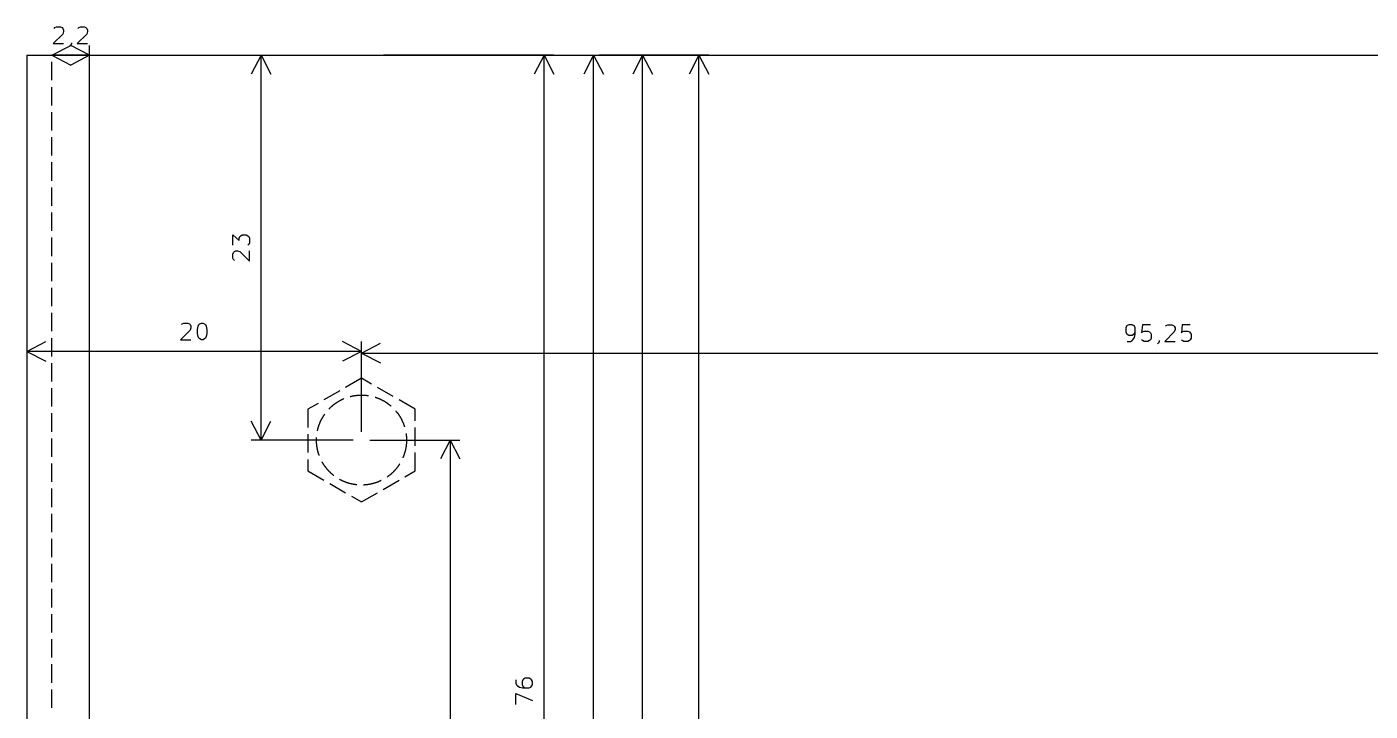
# Model space of a CAD drawing. Extents: x 24 to 504, y -400 to -22.
# Drawn here: x 134.5 to 214.8, y -194 to -153.1 of the extents above; entities that cross this region are included whole.
import ezdxf

# ---------------------------------------------------------------- set-up
doc = ezdxf.new("R2010")
doc.units = 0
doc.layers.add('BLACK', color=7, linetype='CONTINUOUS')

msp = doc.modelspace()

# ---------------------------------------------------------------- linework, layer by layer
at = {"layer": 'BLACK', "linetype": 'CONTINUOUS'}
for p, q in [((136.125, -153.200057), (136.172619, -153.152438)), ((136.172619, -153.152438), (136.267857, -153.104819)), ((136.267857, -153.104819), (136.505952, -153.104819)), ((136.505952, -153.104819), (136.60119, -153.152438)), ((136.60119, -153.152438), (136.648809, -153.200057)), ((136.648809, -153.200057), (136.696428, -153.295295)), ((136.696428, -153.295295), (136.696428, -153.390533)), ((137.553571, -153.200057), (137.60119, -153.152438)), ((137.60119, -153.152438), (137.696428, -153.104819)), ((137.696428, -153.104819), (137.934523, -153.104819)), ((137.934523, -153.104819), (138.029761, -153.152438)), ((138.029761, -153.152438), (138.07738, -153.200057)), ((138.07738, -153.200057), (138.124999, -153.295295)), ((138.124999, -153.295295), (138.124999, -153.390533)), ((136.648809, -153.53339), (136.077381, -154.104819)), ((136.077381, -154.104819), (136.696428, -154.104819)), ((136.696428, -153.390533), (136.648809, -153.53339)), ((137.172619, -154.104819), (137.125, -154.200057)), ((137.172619, -154.0572), (137.172619, -154.104819)), ((138.07738, -153.53339), (137.505952, -154.104819)), ((137.505952, -154.104819), (138.124999, -154.104819)), ((138.124999, -153.390533), (138.07738, -153.53339)), ((134.5, -154.8), (134.5, -394.8)), ((134.5, -154.8), (390, -154.8)), ((136, -154.8), (137.126504, -154.213579)), ((138.25, -154.8), (136, -154.8)), ((136, -154.8), (137.126504, -155.386421)), ((137.125, -154.200057), (137.077381, -154.247676)), ((138.25, -154.8), (137.123496, -154.213579)), ((138.25, -154.8), (137.123496, -155.386421)), ((138.25, -391.3), (138.25, -154.21358)), ((148.5, -154.8), (147.913579, -155.926504)), ((147.91358, -154.8), (153, -154.8)), ((148.5, -177.8), (148.5, -154.8)), ((148.5, -154.8), (149.086421, -155.926504)), ((165.99642, -154.8), (155.81, -154.8)), ((165.41, -154.8), (164.823579, -155.926504)), ((165.41, -230.8), (165.41, -154.8)), ((165.41, -154.8), (165.996421, -155.926504)), ((168.37, -154.8), (167.783579, -155.926504)), ((168.37, -275.25), (168.37, -154.8)), ((168.37, -154.8), (168.956421, -155.926504)), ((168.95642, -154.8), (168.7, -154.8)), ((175.25642, -154.8), (168.7, -154.8)), ((171.88642, -154.8), (168.87, -154.8)), ((171.3, -154.8), (170.713579, -155.926504)), ((171.3, -283.8), (171.3, -154.8)), ((171.3, -154.8), (171.886421, -155.926504)), ((174.67, -154.8), (174.083579, -155.926504)), ((174.67, -328.25), (174.67, -154.8)), ((174.67, -154.8), (175.256421, -155.926504)), ((136, -156.3), (136, -155.2)), ((136, -157.8), (136, -156.7)), ((136, -159.3), (136, -158.2)), ((136, -160.8), (136, -159.7)), ((136, -162.3), (136, -161.2)), ((136, -163.8), (136, -162.7)), ((136, -165.3), (136, -164.2)), ((136, -166.8), (136, -165.7)), ((146.804819, -166.157142), (146.804819, -165.538095)), ((146.804819, -165.538095), (147.185771, -165.871428)), ((147.185771, -165.728571), (147.23339, -165.633333)), ((147.185771, -165.871428), (147.185771, -165.728571)), ((147.23339, -165.633333), (147.281009, -165.585714)), ((147.281009, -165.585714), (147.376247, -165.538095)), ((147.376247, -165.538095), (147.614342, -165.538095)), ((147.614342, -165.538095), (147.70958, -165.585714)), ((147.70958, -165.585714), (147.7572, -165.633333)), ((147.7572, -166.109523), (147.70958, -166.157142)), ((147.7572, -165.633333), (147.804819, -165.728571)), ((147.804819, -166.014285), (147.7572, -166.109523)), ((147.804819, -165.728571), (147.804819, -166.014285)), ((146.804819, -166.680952), (146.852438, -166.585714)), ((146.804819, -166.919047), (146.804819, -166.680952)), ((146.852438, -167.014285), (146.804819, -166.919047)), ((146.852438, -166.585714), (146.900057, -166.538095)), ((146.900057, -166.538095), (146.995295, -166.490476)), ((146.995295, -166.490476), (147.090533, -166.490476)), ((147.090533, -166.490476), (147.23339, -166.538095)), ((147.23339, -166.538095), (147.804819, -167.109523)), ((147.804819, -167.109523), (147.804819, -166.490476)), ((136, -168.3), (136, -167.2)), ((146.900057, -167.061904), (146.852438, -167.014285)), ((136, -169.8), (136, -168.7)), ((136, -171.3), (136, -170.2)), ((143.738095, -170.900057), (143.785714, -170.852438)), ((143.785714, -170.852438), (143.880952, -170.804819)), ((143.880952, -170.804819), (144.119047, -170.804819)), ((144.119047, -170.804819), (144.214285, -170.852438)), ((144.214285, -170.852438), (144.261904, -170.900057)), ((144.261904, -170.900057), (144.309523, -170.995295)), ((144.309523, -170.995295), (144.309523, -171.090533)), ((144.690476, -171.185771), (144.738095, -170.995295)), ((144.738095, -170.995295), (144.785714, -170.900057)), ((144.785714, -170.900057), (144.833333, -170.852438)), ((144.833333, -170.852438), (144.928571, -170.804819)), ((144.928571, -170.804819), (145.023809, -170.804819)), ((145.023809, -170.804819), (145.119047, -170.852438)), ((145.119047, -170.852438), (145.166666, -170.900057)), ((145.166666, -170.900057), (145.214285, -170.995295)), ((145.214285, -170.995295), (145.261904, -171.185771)), ((200.220238, -171.000057), (200.172619, -171.095295)), ((200.267857, -170.952438), (200.220238, -171.000057)), ((200.363095, -170.904819), (200.267857, -170.952438)), ((200.553571, -170.904819), (200.363095, -170.904819)), ((200.648809, -170.952438), (200.553571, -170.904819)), ((200.696428, -171.000057), (200.648809, -170.952438)), ((200.744047, -171.095295), (200.696428, -171.000057)), ((201.172619, -170.904819), (201.125, -171.381009)), ((201.648809, -170.904819), (201.172619, -170.904819)), ((202.553571, -171.000057), (202.60119, -170.952438)), ((202.60119, -170.952438), (202.696428, -170.904819)), ((202.696428, -170.904819), (202.934523, -170.904819)), ((202.934523, -170.904819), (203.029761, -170.952438)), ((203.029761, -170.952438), (203.07738, -171.000057)), ((203.07738, -171.000057), (203.124999, -171.095295)), ((203.553571, -170.904819), (203.505952, -171.381009)), ((204.029761, -170.904819), (203.553571, -170.904819)), ((136, -172.8), (136, -171.7)), ((144.261904, -171.23339), (143.690476, -171.804819)), ((144.309523, -171.090533), (144.261904, -171.23339)), ((144.690476, -171.423866), (144.690476, -171.185771)), ((144.738095, -171.614342), (144.690476, -171.423866)), ((144.785714, -171.70958), (144.738095, -171.614342)), ((144.833333, -171.7572), (144.785714, -171.70958)), ((144.928571, -171.804819), (144.833333, -171.7572)), ((145.119047, -171.7572), (145.023809, -171.804819)), ((145.166666, -171.70958), (145.119047, -171.7572)), ((145.214285, -171.614342), (145.166666, -171.70958)), ((145.261904, -171.423866), (145.214285, -171.614342)), ((145.261904, -171.185771), (145.261904, -171.423866)), ((200.172619, -171.095295), (200.172619, -171.33339)), ((200.172619, -171.33339), (200.220238, -171.428628)), ((200.220238, -171.428628), (200.267857, -171.476247)), ((200.267857, -171.476247), (200.363095, -171.523866)), ((200.363095, -171.523866), (200.553571, -171.523866)), ((200.553571, -171.523866), (200.648809, -171.476247)), ((200.60119, -171.80958), (200.696428, -171.666723)), ((200.648809, -171.476247), (200.696428, -171.428628)), ((200.696428, -171.428628), (200.744047, -171.33339)), ((200.696428, -171.666723), (200.744047, -171.476247)), ((200.744047, -171.476247), (200.744047, -171.095295)), ((201.125, -171.381009), (201.172619, -171.33339)), ((201.172619, -171.33339), (201.267857, -171.285771)), ((201.267857, -171.285771), (201.505952, -171.285771)), ((201.505952, -171.285771), (201.60119, -171.33339)), ((201.60119, -171.33339), (201.648809, -171.381009)), ((201.648809, -171.381009), (201.696428, -171.476247)), ((201.696428, -171.714342), (201.648809, -171.80958)), ((201.696428, -171.476247), (201.696428, -171.714342)), ((203.07738, -171.33339), (202.505952, -171.904819)), ((203.124999, -171.190533), (203.07738, -171.33339)), ((203.124999, -171.095295), (203.124999, -171.190533)), ((203.505952, -171.381009), (203.553571, -171.33339)), ((203.553571, -171.33339), (203.648809, -171.285771)), ((203.648809, -171.285771), (203.886904, -171.285771)), ((203.886904, -171.285771), (203.982142, -171.33339)), ((203.982142, -171.33339), (204.029761, -171.381009)), ((204.029761, -171.381009), (204.07738, -171.476247)), ((204.07738, -171.714342), (204.029761, -171.80958)), ((204.07738, -171.476247), (204.07738, -171.714342)), ((134.5, -172.5), (135.626504, -171.913579)), ((134.5, -171.91358), (134.5, -177.3)), ((154.5, -172.5), (134.5, -172.5)), ((134.5, -172.5), (135.626504, -173.086421)), ((143.690476, -171.804819), (144.309523, -171.804819)), ((145.023809, -171.804819), (144.928571, -171.804819)), ((154.5, -172.5), (153.373496, -171.913579)), ((154.5, -172.5), (153.373496, -173.086421)), ((154.5, -177.3), (154.5, -171.91358)), ((154.5, -172.6), (155.626504, -172.013579)), ((154.5, -177.3), (154.5, -172.01358)), ((154.5, -172.6), (249.75, -172.6)), ((154.5, -172.6), (155.626504, -173.186421)), ((200.267857, -171.904819), (200.458333, -171.904819)), ((200.458333, -171.904819), (200.553571, -171.8572)), ((200.553571, -171.8572), (200.60119, -171.80958)), ((201.172619, -171.8572), (201.125, -171.80958)), ((201.267857, -171.904819), (201.172619, -171.8572)), ((201.505952, -171.904819), (201.267857, -171.904819)), ((201.60119, -171.8572), (201.505952, -171.904819)), ((201.648809, -171.80958), (201.60119, -171.8572)), ((202.125, -172.000057), (202.077381, -172.047676)), ((202.172619, -171.904819), (202.125, -172.000057)), ((202.172619, -171.8572), (202.172619, -171.904819)), ((202.505952, -171.904819), (203.124999, -171.904819)), ((203.553571, -171.8572), (203.505952, -171.80958)), ((203.648809, -171.904819), (203.553571, -171.8572)), ((203.886904, -171.904819), (203.648809, -171.904819)), ((203.982142, -171.8572), (203.886904, -171.904819)), ((204.029761, -171.80958), (203.982142, -171.8572)), ((136, -174.3), (136, -173.2)), ((154.5, -174.104958), (153.547372, -174.654958)), ((155.101924, -174.452479), (154.5, -174.104958)), ((136, -175.8), (136, -174.7)), ((153.200962, -174.854958), (152.248334, -175.404958)), ((156.400962, -175.202479), (155.448334, -174.652479)), ((151.901924, -175.604958), (151.3, -175.952479)), ((152.670417, -175.828015), (152.687695, -175.812124)), ((152.687695, -175.812124), (152.705112, -175.796384)), ((152.705112, -175.796384), (152.722665, -175.780797)), ((152.722665, -175.780797), (152.740353, -175.765364)), ((152.740353, -175.765364), (152.758175, -175.750086)), ((152.758175, -175.750086), (152.77613, -175.734964)), ((152.77613, -175.734964), (152.794217, -175.719999)), ((152.794217, -175.719999), (152.812433, -175.705193)), ((152.812433, -175.705193), (152.830777, -175.690546)), ((152.830777, -175.690546), (152.849249, -175.67606)), ((152.849249, -175.67606), (152.867847, -175.661735)), ((152.867847, -175.661735), (152.886568, -175.647574)), ((152.886568, -175.647574), (152.905413, -175.633576)), ((152.905413, -175.633576), (152.924379, -175.619743)), ((152.924379, -175.619743), (152.943465, -175.606077)), ((152.943465, -175.606077), (152.96267, -175.592577)), ((152.96267, -175.592577), (152.981992, -175.579246)), ((152.981992, -175.579246), (153.001429, -175.566083)), ((153.001429, -175.566083), (153.02098, -175.553091)), ((153.02098, -175.553091), (153.040644, -175.54027)), ((153.040644, -175.54027), (153.06042, -175.527621)), ((153.06042, -175.527621), (153.080304, -175.515145)), ((153.080304, -175.515145), (153.100297, -175.502843)), ((153.100297, -175.502843), (153.120397, -175.490715)), ((153.120397, -175.490715), (153.140601, -175.478764)), ((153.140601, -175.478764), (153.16091, -175.46699)), ((153.16091, -175.46699), (153.18132, -175.455393)), ((153.18132, -175.455393), (153.20183, -175.443975)), ((153.20183, -175.443975), (153.222439, -175.432736)), ((153.222439, -175.432736), (153.243146, -175.421677)), ((153.243146, -175.421677), (153.263949, -175.4108)), ((153.263949, -175.4108), (153.284845, -175.400105)), ((153.284845, -175.400105), (153.305834, -175.389592)), ((153.305834, -175.389592), (153.326914, -175.379263)), ((153.326914, -175.379263), (153.348083, -175.369118)), ((153.348083, -175.369118), (153.36934, -175.359158)), ((153.36934, -175.359158), (153.390684, -175.349384)), ((153.390684, -175.349384), (153.412111, -175.339797)), ((153.412111, -175.339797), (153.433622, -175.330397)), ((153.433622, -175.330397), (153.452164, -175.322473)), ((153.830777, -175.194575), (153.853538, -175.188834)), ((153.853538, -175.188834), (153.876349, -175.183292)), ((153.876349, -175.183292), (153.899208, -175.177949)), ((153.899208, -175.177949), (153.922112, -175.172806)), ((153.922112, -175.172806), (153.945061, -175.167864)), ((153.945061, -175.167864), (153.968051, -175.163121)), ((153.968051, -175.163121), (153.991082, -175.158579)), ((153.991082, -175.158579), (154.014152, -175.154239)), ((154.014152, -175.154239), (154.037259, -175.1501)), ((154.037259, -175.1501), (154.060401, -175.146163)), ((154.060401, -175.146163), (154.083577, -175.142428)), ((154.083577, -175.142428), (154.106784, -175.138895)), ((154.106784, -175.138895), (154.130021, -175.135565)), ((154.130021, -175.135565), (154.153286, -175.132438)), ((154.153286, -175.132438), (154.176578, -175.129513)), ((154.176578, -175.129513), (154.199895, -175.126793)), ((154.199895, -175.126793), (154.223234, -175.124276)), ((154.223234, -175.124276), (154.246594, -175.121962)), ((154.246594, -175.121962), (154.269974, -175.119853)), ((154.269974, -175.119853), (154.293371, -175.117948)), ((154.293371, -175.117948), (154.316784, -175.116247)), ((154.316784, -175.116247), (154.340211, -175.11475)), ((154.340211, -175.11475), (154.36365, -175.113458)), ((154.36365, -175.113458), (154.387099, -175.11237)), ((154.387099, -175.11237), (154.410557, -175.111487)), ((154.410557, -175.111487), (154.434022, -175.110809)), ((154.434022, -175.110809), (154.457492, -175.110336)), ((154.457492, -175.110336), (154.480965, -175.110067)), ((154.480965, -175.110067), (154.504439, -175.110004)), ((154.504439, -175.110004), (154.527913, -175.110145)), ((154.527913, -175.110145), (154.551386, -175.110491)), ((154.551386, -175.110491), (154.574854, -175.111042)), ((154.574854, -175.111042), (154.598316, -175.111797)), ((154.598316, -175.111797), (154.621771, -175.112758)), ((154.621771, -175.112758), (154.645217, -175.113923)), ((154.645217, -175.113923), (154.668651, -175.115292)), ((154.668651, -175.115292), (154.692073, -175.116866)), ((154.692073, -175.116866), (154.71548, -175.118644)), ((154.71548, -175.118644), (154.738871, -175.120627)), ((154.738871, -175.120627), (154.762244, -175.122813)), ((154.762244, -175.122813), (154.785596, -175.125204)), ((154.785596, -175.125204), (154.808927, -175.127798)), ((154.808927, -175.127798), (154.832234, -175.130596)), ((154.832234, -175.130596), (154.855516, -175.133596)), ((154.855516, -175.133596), (154.878771, -175.1368)), ((154.878771, -175.1368), (154.901997, -175.140207)), ((154.901997, -175.140207), (154.921924, -175.143295)), ((155.310863, -175.235122), (155.333215, -175.242295)), ((155.333215, -175.242295), (155.355503, -175.249664)), ((155.355503, -175.249664), (155.377726, -175.257226)), ((155.377726, -175.257226), (155.399882, -175.264983)), ((155.399882, -175.264983), (155.42197, -175.272932)), ((155.42197, -175.272932), (155.443987, -175.281074)), ((155.443987, -175.281074), (155.465933, -175.289408)), ((155.465933, -175.289408), (155.487805, -175.297932)), ((155.487805, -175.297932), (155.509601, -175.306648)), ((155.509601, -175.306648), (155.531321, -175.315553)), ((155.531321, -175.315553), (155.552963, -175.324648)), ((155.552963, -175.324648), (155.574524, -175.333931)), ((155.574524, -175.333931), (155.596003, -175.343401)), ((155.596003, -175.343401), (155.617399, -175.353059)), ((155.617399, -175.353059), (155.63871, -175.362903)), ((155.63871, -175.362903), (155.659934, -175.372933)), ((155.659934, -175.372933), (155.681069, -175.383148)), ((155.681069, -175.383148), (155.702115, -175.393546)), ((155.702115, -175.393546), (155.723069, -175.404128)), ((155.723069, -175.404128), (155.743931, -175.414893)), ((155.743931, -175.414893), (155.764697, -175.425839)), ((155.764697, -175.425839), (155.785367, -175.436966)), ((155.785367, -175.436966), (155.805939, -175.448272)), ((155.805939, -175.448272), (155.826412, -175.459758)), ((155.826412, -175.459758), (155.846784, -175.471422)), ((155.846784, -175.471422), (155.867053, -175.483264)), ((155.867053, -175.483264), (155.887218, -175.495282)), ((155.887218, -175.495282), (155.907277, -175.507475)), ((155.907277, -175.507475), (155.927229, -175.519843)), ((155.927229, -175.519843), (155.947073, -175.532384)), ((155.947073, -175.532384), (155.966806, -175.545099)), ((155.966806, -175.545099), (155.986428, -175.557985)), ((155.986428, -175.557985), (156.005936, -175.571041)), ((156.005936, -175.571041), (156.02533, -175.584268)), ((156.02533, -175.584268), (156.044608, -175.597663)), ((156.044608, -175.597663), (156.063767, -175.611226)), ((156.063767, -175.611226), (156.082808, -175.624956)), ((156.082808, -175.624956), (156.101729, -175.638851)), ((156.101729, -175.638851), (156.120527, -175.652911)), ((156.120527, -175.652911), (156.139202, -175.667134)), ((156.139202, -175.667134), (156.157752, -175.68152)), ((156.157752, -175.68152), (156.176176, -175.696067)), ((156.176176, -175.696067), (156.194472, -175.710774)), ((156.194472, -175.710774), (156.212639, -175.725641)), ((156.212639, -175.725641), (156.230676, -175.740665)), ((156.230676, -175.740665), (156.248581, -175.755846)), ((156.248581, -175.755846), (156.263855, -175.769011)), ((157.7, -175.952479), (156.747372, -175.402479)), ((136, -177.3), (136, -176.2)), ((151.3, -175.952479), (151.3, -177.052479)), ((152.07602, -176.63363), (152.08629, -176.612521)), ((152.08629, -176.612521), (152.096745, -176.591503)), ((152.096745, -176.591503), (152.107382, -176.570577)), ((152.107382, -176.570577), (152.118202, -176.549745)), ((152.118202, -176.549745), (152.129203, -176.529007)), ((152.129203, -176.529007), (152.140385, -176.508367)), ((152.140385, -176.508367), (152.151746, -176.487825)), ((152.151746, -176.487825), (152.163286, -176.467383)), ((152.163286, -176.467383), (152.175004, -176.447042)), ((152.175004, -176.447042), (152.1869, -176.426804)), ((152.1869, -176.426804), (152.198971, -176.406671)), ((152.198971, -176.406671), (152.211217, -176.386644)), ((152.211217, -176.386644), (152.223638, -176.366725)), ((152.223638, -176.366725), (152.236232, -176.346915)), ((152.236232, -176.346915), (152.248999, -176.327215)), ((152.248999, -176.327215), (152.261937, -176.307628)), ((152.261937, -176.307628), (152.275046, -176.288154)), ((152.275046, -176.288154), (152.288323, -176.268796)), ((152.288323, -176.268796), (152.299864, -176.25226)), ((152.553443, -175.943386), (152.569719, -175.92647)), ((152.569719, -175.92647), (152.586142, -175.909697)), ((152.586142, -175.909697), (152.60271, -175.893067)), ((152.60271, -175.893067), (152.619424, -175.876583)), ((152.619424, -175.876583), (152.63628, -175.860245)), ((152.63628, -175.860245), (152.653278, -175.844056)), ((152.653278, -175.844056), (152.670417, -175.828015)), ((156.545285, -176.052742), (156.560454, -176.070657)), ((156.560454, -176.070657), (156.575467, -176.088703)), ((156.575467, -176.088703), (156.590322, -176.10688)), ((156.590322, -176.10688), (156.605017, -176.125186)), ((156.605017, -176.125186), (156.619552, -176.143619)), ((156.619552, -176.143619), (156.633926, -176.162178)), ((156.633926, -176.162178), (156.648137, -176.180862)), ((156.648137, -176.180862), (156.662185, -176.19967)), ((156.662185, -176.19967), (156.676068, -176.218599)), ((156.676068, -176.218599), (156.689785, -176.237649)), ((156.689785, -176.237649), (156.703336, -176.256818)), ((156.703336, -176.256818), (156.716718, -176.276104)), ((156.716718, -176.276104), (156.729932, -176.295506)), ((156.729932, -176.295506), (156.742976, -176.315023)), ((156.742976, -176.315023), (156.75585, -176.334653)), ((156.75585, -176.334653), (156.768551, -176.354395)), ((156.768551, -176.354395), (156.78108, -176.374246)), ((156.78108, -176.374246), (156.793435, -176.394206)), ((156.793435, -176.394206), (156.805615, -176.414274)), ((156.805615, -176.414274), (156.81762, -176.434447)), ((156.81762, -176.434447), (156.829449, -176.454723)), ((156.829449, -176.454723), (156.841099, -176.475103)), ((156.841099, -176.475103), (156.852572, -176.495583)), ((156.852572, -176.495583), (156.863866, -176.516162)), ((156.863866, -176.516162), (156.874979, -176.536839)), ((156.874979, -176.536839), (156.885912, -176.557613)), ((156.885912, -176.557613), (156.896662, -176.578481)), ((156.896662, -176.578481), (156.907231, -176.599442)), ((156.907231, -176.599442), (156.917616, -176.620494)), ((156.917616, -176.620494), (156.927817, -176.641637)), ((157.7, -176.647521), (157.7, -175.952479)), ((148.5, -177.8), (147.913579, -176.673496)), ((148.5, -177.8), (149.086421, -176.673496)), ((151.865852, -177.25469), (151.870711, -177.231724)), ((151.870711, -177.231724), (151.87577, -177.208801)), ((151.87577, -177.208801), (151.881029, -177.185923)), ((151.881029, -177.185923), (151.886487, -177.163092)), ((151.886487, -177.163092), (151.892145, -177.140309)), ((151.892145, -177.140309), (151.898001, -177.117577)), ((151.898001, -177.117577), (151.904055, -177.094896)), ((151.904055, -177.094896), (151.910307, -177.072269)), ((151.910307, -177.072269), (151.916757, -177.049698)), ((151.916757, -177.049698), (151.923402, -177.027184)), ((151.923402, -177.027184), (151.930245, -177.004728)), ((151.930245, -177.004728), (151.937282, -176.982334)), ((151.937282, -176.982334), (151.944515, -176.960001)), ((151.944515, -176.960001), (151.951943, -176.937733)), ((151.951943, -176.937733), (151.959565, -176.91553)), ((151.959565, -176.91553), (151.96738, -176.893394)), ((151.96738, -176.893394), (151.975388, -176.871328)), ((151.975388, -176.871328), (151.983588, -176.849332)), ((151.983588, -176.849332), (151.99198, -176.827409)), ((151.99198, -176.827409), (152.000563, -176.805559)), ((152.000563, -176.805559), (152.009336, -176.783786)), ((152.009336, -176.783786), (152.018299, -176.76209)), ((152.018299, -176.76209), (152.02745, -176.740472)), ((152.02745, -176.740472), (152.036791, -176.718936)), ((152.036791, -176.718936), (152.046318, -176.697482)), ((152.046318, -176.697482), (152.056033, -176.676112)), ((152.056033, -176.676112), (152.065934, -176.654827)), ((152.065934, -176.654827), (152.07602, -176.63363)), ((156.927817, -176.641637), (156.937833, -176.662867)), ((156.937833, -176.662867), (156.947663, -176.684184)), ((156.947663, -176.684184), (156.957307, -176.705587)), ((156.957307, -176.705587), (156.966764, -176.727072)), ((156.966764, -176.727072), (156.976033, -176.748639)), ((156.976033, -176.748639), (156.985114, -176.770286)), ((156.985114, -176.770286), (156.994005, -176.792012)), ((156.994005, -176.792012), (157.002706, -176.813814)), ((157.002706, -176.813814), (157.011217, -176.835692)), ((157.011217, -176.835692), (157.019536, -176.857643)), ((157.019536, -176.857643), (157.027664, -176.879666)), ((157.027664, -176.879666), (157.035599, -176.901758)), ((157.035599, -176.901758), (157.043341, -176.92392)), ((157.043341, -176.92392), (157.050889, -176.946147)), ((157.050889, -176.946147), (157.058243, -176.96844)), ((157.058243, -176.96844), (157.065402, -176.990797)), ((157.065402, -176.990797), (157.071396, -177.01005)), ((157.160052, -177.399724), (157.163444, -177.422952)), ((157.163444, -177.422952), (157.166633, -177.446209)), ((157.7, -178.147521), (157.7, -177.047521)), ((136, -178.8), (136, -177.7)), ((154, -177.8), (147.91358, -177.8)), ((151.3, -177.452479), (151.3, -178.552479)), ((151.810025, -177.788422), (151.810228, -177.764949)), ((151.810026, -177.811897), (151.810025, -177.788422)), ((151.810233, -177.835371), (151.810026, -177.811897)), ((151.810228, -177.764949), (151.810637, -177.741478)), ((151.810644, -177.858842), (151.810233, -177.835371)), ((151.810637, -177.741478), (151.81125, -177.718011)), ((151.81126, -177.882308), (151.810644, -177.858842)), ((151.81125, -177.718011), (151.812068, -177.694551)), ((151.81208, -177.905769), (151.81126, -177.882308)), ((151.812068, -177.694551), (151.81309, -177.671098)), ((151.813106, -177.929221), (151.81208, -177.905769)), ((151.81309, -177.671098), (151.814132, -177.650961)), ((151.814335, -177.952663), (151.813106, -177.929221)), ((151.81577, -177.976094), (151.814335, -177.952663)), ((151.817409, -177.999511), (151.81577, -177.976094)), ((151.819252, -178.022913), (151.817409, -177.999511)), ((151.821299, -178.046298), (151.819252, -178.022913)), ((151.823551, -178.069665), (151.821299, -178.046298)), ((151.826006, -178.093011), (151.823551, -178.069665)), ((151.828665, -178.116334), (151.826006, -178.093011)), ((151.831527, -178.139634), (151.828665, -178.116334)), ((151.834592, -178.162907), (151.831527, -178.139634)), ((151.837861, -178.186153), (151.834592, -178.162907)), ((151.841332, -178.20937), (151.837861, -178.186153)), ((151.845005, -178.232555), (151.841332, -178.20937)), ((155, -177.8), (160.38642, -177.8)), ((157.156882, -178.220809), (157.153108, -178.243978)), ((157.160453, -178.197607), (157.156882, -178.220809)), ((157.163821, -178.174376), (157.160453, -178.197607)), ((157.166987, -178.151115), (157.163821, -178.174376)), ((157.166633, -177.446209), (157.169619, -177.469493)), ((157.169949, -178.127829), (157.166987, -178.151115)), ((157.169619, -177.469493), (157.172401, -177.492802)), ((157.172708, -178.104517), (157.169949, -178.127829)), ((157.172401, -177.492802), (157.17498, -177.516134)), ((157.175264, -178.081182), (157.172708, -178.104517)), ((157.17498, -177.516134), (157.177356, -177.539489)), ((157.177616, -178.057825), (157.175264, -178.081182)), ((157.177356, -177.539489), (157.179527, -177.562862)), ((157.179764, -178.034449), (157.177616, -178.057825)), ((157.179527, -177.562862), (157.181495, -177.586255)), ((157.181708, -178.011055), (157.179764, -178.034449)), ((157.181495, -177.586255), (157.183258, -177.609663)), ((157.183447, -177.987645), (157.181708, -178.011055)), ((157.183258, -177.609663), (157.184816, -177.633086)), ((157.184983, -177.964221), (157.183447, -177.987645)), ((157.184816, -177.633086), (157.186171, -177.656521)), ((157.186313, -177.940784), (157.184983, -177.964221)), ((157.186171, -177.656521), (157.187321, -177.679968)), ((157.18744, -177.917336), (157.186313, -177.940784)), ((157.187321, -177.679968), (157.188266, -177.703423)), ((157.188361, -177.89388), (157.18744, -177.917336)), ((157.188266, -177.703423), (157.189006, -177.726886)), ((157.189078, -177.870416), (157.188361, -177.89388)), ((157.189006, -177.726886), (157.189542, -177.750355)), ((157.18959, -177.846947), (157.189078, -177.870416)), ((157.189542, -177.750355), (157.189873, -177.773827)), ((157.189898, -177.823474), (157.18959, -177.846947)), ((157.189873, -177.773827), (157.189999, -177.797301)), ((157.19, -177.8), (157.189898, -177.823474)), ((157.189999, -177.797301), (157.19, -177.8)), ((159.8, -177.8), (159.213579, -178.926504)), ((159.8, -177.8), (159.8, -222.25)), ((159.8, -177.8), (160.386421, -178.926504)), ((151.3, -178.952479), (151.3, -179.647521)), ((151.848881, -178.255708), (151.845005, -178.232555)), ((151.852959, -178.278825), (151.848881, -178.255708)), ((151.857238, -178.301907), (151.852959, -178.278825)), ((151.861719, -178.32495), (151.857238, -178.301907)), ((151.8664, -178.347953), (151.861719, -178.32495)), ((151.871282, -178.370914), (151.8664, -178.347953)), ((151.876364, -178.393832), (151.871282, -178.370914)), ((151.881646, -178.416705), (151.876364, -178.393832)), ((151.887128, -178.43953), (151.881646, -178.416705)), ((151.892808, -178.462307), (151.887128, -178.43953)), ((151.898687, -178.485034), (151.892808, -178.462307)), ((151.904764, -178.507708), (151.898687, -178.485034)), ((151.911039, -178.530329), (151.904764, -178.507708)), ((151.917511, -178.552893), (151.911039, -178.530329)), ((151.924179, -178.575401), (151.917511, -178.552893)), ((151.931044, -178.597849), (151.924179, -178.575401)), ((151.938104, -178.620237), (151.931044, -178.597849)), ((151.945359, -178.642562), (151.938104, -178.620237)), ((151.952809, -178.664823), (151.945359, -178.642562)), ((151.960453, -178.687019), (151.952809, -178.664823)), ((151.968291, -178.709146), (151.960453, -178.687019)), ((151.976321, -178.731205), (151.968291, -178.709146)), ((156.976158, -178.851067), (156.96821, -178.869599)), ((156.985236, -178.829418), (156.976158, -178.851067)), ((156.994125, -178.807692), (156.985236, -178.829418)), ((157.002823, -178.785888), (156.994125, -178.807692)), ((157.011331, -178.76401), (157.002823, -178.785888)), ((157.019648, -178.742058), (157.011331, -178.76401)), ((157.027773, -178.720034), (157.019648, -178.742058)), ((157.035706, -178.69794), (157.027773, -178.720034)), ((157.043445, -178.675778), (157.035706, -178.69794)), ((157.050991, -178.65355), (157.043445, -178.675778)), ((157.058342, -178.631256), (157.050991, -178.65355)), ((157.065499, -178.608899), (157.058342, -178.631256)), ((157.07246, -178.58648), (157.065499, -178.608899)), ((157.079225, -178.564001), (157.07246, -178.58648)), ((157.085794, -178.541464), (157.079225, -178.564001)), ((157.092166, -178.518871), (157.085794, -178.541464)), ((157.09834, -178.496223), (157.092166, -178.518871)), ((157.104317, -178.473522), (157.09834, -178.496223)), ((157.110096, -178.45077), (157.104317, -178.473522)), ((157.115675, -178.427968), (157.110096, -178.45077)), ((157.121055, -178.405118), (157.115675, -178.427968)), ((157.126236, -178.382223), (157.121055, -178.405118)), ((157.131217, -178.359282), (157.126236, -178.382223)), ((157.135997, -178.3363), (157.131217, -178.359282)), ((157.140577, -178.313276), (157.135997, -178.3363)), ((157.144956, -178.290214), (157.140577, -178.313276)), ((157.149133, -178.267114), (157.144956, -178.290214)), ((157.153108, -178.243978), (157.149133, -178.267114)), ((157.7, -179.647521), (157.7, -178.547521)), ((136, -180.3), (136, -179.2)), ((151.3, -179.647521), (152.252628, -180.197521)), ((152.151902, -179.112454), (152.14213, -179.094816)), ((152.163445, -179.132895), (152.151902, -179.112454)), ((152.175165, -179.153234), (152.163445, -179.132895)), ((152.187063, -179.17347), (152.175165, -179.153234)), ((152.199136, -179.193602), (152.187063, -179.17347)), ((152.211385, -179.213627), (152.199136, -179.193602)), ((152.223808, -179.233545), (152.211385, -179.213627)), ((152.236405, -179.253354), (152.223808, -179.233545)), ((152.249174, -179.273052), (152.236405, -179.253354)), ((152.262114, -179.292638), (152.249174, -179.273052)), ((152.275225, -179.31211), (152.262114, -179.292638)), ((152.288505, -179.331467), (152.275225, -179.31211)), ((152.301954, -179.350707), (152.288505, -179.331467)), ((152.31557, -179.36983), (152.301954, -179.350707)), ((152.329352, -179.388832), (152.31557, -179.36983)), ((152.3433, -179.407714), (152.329352, -179.388832)), ((152.357412, -179.426473), (152.3433, -179.407714)), ((152.371687, -179.445109), (152.357412, -179.426473)), ((152.386124, -179.463619), (152.371687, -179.445109)), ((152.400722, -179.482002), (152.386124, -179.463619)), ((152.41548, -179.500258), (152.400722, -179.482002)), ((152.430397, -179.518384), (152.41548, -179.500258)), ((152.445471, -179.536379), (152.430397, -179.518384)), ((152.460702, -179.554242), (152.445471, -179.536379)), ((152.476088, -179.571971), (152.460702, -179.554242)), ((152.491628, -179.589565), (152.476088, -179.571971)), ((152.507321, -179.607023), (152.491628, -179.589565)), ((152.523166, -179.624343), (152.507321, -179.607023)), ((152.539162, -179.641525), (152.523166, -179.624343)), ((152.555307, -179.658566), (152.539162, -179.641525)), ((152.5716, -179.675466), (152.555307, -179.658566)), ((152.588039, -179.692223), (152.5716, -179.675466)), ((152.604625, -179.708835), (152.588039, -179.692223)), ((152.621354, -179.725303), (152.604625, -179.708835)), ((152.638227, -179.741623), (152.621354, -179.725303)), ((152.655242, -179.757796), (152.638227, -179.741623)), ((152.672397, -179.77382), (152.655242, -179.757796)), ((152.689691, -179.789694), (152.672397, -179.77382)), ((152.707123, -179.805416), (152.689691, -179.789694)), ((152.724692, -179.820985), (152.707123, -179.805416)), ((152.742395, -179.8364), (152.724692, -179.820985)), ((156.266594, -179.828607), (156.248824, -179.843946)), ((156.284229, -179.813113), (156.266594, -179.828607)), ((156.301729, -179.797467), (156.284229, -179.813113)), ((156.319091, -179.781668), (156.301729, -179.797467)), ((156.336315, -179.765718), (156.319091, -179.781668)), ((156.353399, -179.749618), (156.336315, -179.765718)), ((156.370342, -179.73337), (156.353399, -179.749618)), ((156.387142, -179.716975), (156.370342, -179.73337)), ((156.403799, -179.700434), (156.387142, -179.716975)), ((156.420311, -179.683748), (156.403799, -179.700434)), ((156.436676, -179.666919), (156.420311, -179.683748)), ((156.452894, -179.649947), (156.436676, -179.666919)), ((156.468963, -179.632835), (156.452894, -179.649947)), ((156.484883, -179.615583), (156.468963, -179.632835)), ((156.500651, -179.598192), (156.484883, -179.615583)), ((156.516267, -179.580665), (156.500651, -179.598192)), ((156.531729, -179.563002), (156.516267, -179.580665)), ((156.547037, -179.545205), (156.531729, -179.563002)), ((156.562188, -179.527275), (156.547037, -179.545205)), ((156.577183, -179.509214), (156.562188, -179.527275)), ((156.592019, -179.491022), (156.577183, -179.509214)), ((156.606696, -179.472702), (156.592019, -179.491022)), ((156.621213, -179.454254), (156.606696, -179.472702)), ((156.635568, -179.43568), (156.621213, -179.454254)), ((156.649761, -179.416981), (156.635568, -179.43568)), ((156.663789, -179.39816), (156.649761, -179.416981)), ((156.677653, -179.379217), (156.663789, -179.39816)), ((156.691352, -179.360153), (156.677653, -179.379217)), ((156.704883, -179.340971), (156.691352, -179.360153)), ((156.718246, -179.321671), (156.704883, -179.340971)), ((156.731441, -179.302256), (156.718246, -179.321671)), ((156.744465, -179.282726), (156.731441, -179.302256)), ((156.757319, -179.263083), (156.744465, -179.282726)), ((156.770001, -179.243329), (156.757319, -179.263083)), ((156.782509, -179.223464), (156.770001, -179.243329)), ((157.098076, -179.995042), (157.7, -179.647521)), ((152.599038, -180.397521), (153.551666, -180.947521)), ((152.760233, -179.85166), (152.742395, -179.8364)), ((152.778203, -179.866764), (152.760233, -179.85166)), ((152.796304, -179.881711), (152.778203, -179.866764)), ((152.814535, -179.896499), (152.796304, -179.881711)), ((152.832895, -179.911128), (152.814535, -179.896499)), ((152.851381, -179.925595), (152.832895, -179.911128)), ((153.20211, -180.156179), (153.184484, -180.146384)), ((153.222721, -180.167416), (153.20211, -180.156179)), ((153.243429, -180.178472), (153.222721, -180.167416)), ((153.264232, -180.189347), (153.243429, -180.178472)), ((153.28513, -180.20004), (153.264232, -180.189347)), ((153.30612, -180.21055), (153.28513, -180.20004)), ((153.327202, -180.220877), (153.30612, -180.21055)), ((153.348372, -180.231019), (153.327202, -180.220877)), ((153.36963, -180.240976), (153.348372, -180.231019)), ((153.390975, -180.250747), (153.36963, -180.240976)), ((153.412403, -180.260332), (153.390975, -180.250747)), ((153.433915, -180.269729), (153.412403, -180.260332)), ((153.455508, -180.278938), (153.433915, -180.269729)), ((153.47718, -180.287959), (153.455508, -180.278938)), ((153.49893, -180.29679), (153.47718, -180.287959)), ((153.520757, -180.305431), (153.49893, -180.29679)), ((153.542658, -180.313881), (153.520757, -180.305431)), ((153.564632, -180.322139), (153.542658, -180.313881)), ((153.586677, -180.330206), (153.564632, -180.322139)), ((153.608792, -180.338079), (153.586677, -180.330206)), ((153.630974, -180.34576), (153.608792, -180.338079)), ((153.653223, -180.353247), (153.630974, -180.34576)), ((153.675536, -180.360539), (153.653223, -180.353247)), ((153.697912, -180.367636), (153.675536, -180.360539)), ((153.720349, -180.374538), (153.697912, -180.367636)), ((153.742846, -180.381243), (153.720349, -180.374538)), ((153.7654, -180.387752), (153.742846, -180.381243)), ((153.78801, -180.394064), (153.7654, -180.387752)), ((153.810674, -180.400179), (153.78801, -180.394064)), ((153.833391, -180.406095), (153.810674, -180.400179)), ((153.856159, -180.411813), (153.833391, -180.406095)), ((153.878975, -180.417332), (153.856159, -180.411813)), ((153.901839, -180.422652), (153.878975, -180.417332)), ((153.924749, -180.427772), (153.901839, -180.422652)), ((153.947702, -180.432692), (153.924749, -180.427772)), ((153.970697, -180.437411), (153.947702, -180.432692)), ((153.993733, -180.44193), (153.970697, -180.437411)), ((154.016807, -180.446247), (153.993733, -180.44193)), ((154.039918, -180.450363), (154.016807, -180.446247)), ((154.063064, -180.454277), (154.039918, -180.450363)), ((154.086243, -180.457989), (154.063064, -180.454277)), ((154.109454, -180.461498), (154.086243, -180.457989)), ((154.132694, -180.464805), (154.109454, -180.461498)), ((154.155963, -180.467909), (154.132694, -180.464805)), ((154.179258, -180.47081), (154.155963, -180.467909)), ((154.202577, -180.473507), (154.179258, -180.47081)), ((154.225919, -180.476001), (154.202577, -180.473507)), ((154.645536, -180.48606), (154.625397, -180.487076)), ((154.66897, -180.484688), (154.645536, -180.48606)), ((154.692392, -180.483111), (154.66897, -180.484688)), ((154.715799, -180.48133), (154.692392, -180.483111)), ((154.739189, -180.479345), (154.715799, -180.48133)), ((154.762562, -180.477155), (154.739189, -180.479345)), ((154.785914, -180.474762), (154.762562, -180.477155)), ((154.809244, -180.472165), (154.785914, -180.474762)), ((154.832551, -180.469365), (154.809244, -180.472165)), ((154.855833, -180.466361), (154.832551, -180.469365)), ((154.879088, -180.463155), (154.855833, -180.466361)), ((154.902313, -180.459745), (154.879088, -180.463155)), ((154.925508, -180.456133), (154.902313, -180.459745)), ((154.948671, -180.452319), (154.925508, -180.456133)), ((154.971799, -180.448302), (154.948671, -180.452319)), ((154.994892, -180.444084), (154.971799, -180.448302)), ((155.017947, -180.439665), (154.994892, -180.444084)), ((155.040962, -180.435045), (155.017947, -180.439665)), ((155.063936, -180.430224), (155.040962, -180.435045)), ((155.086868, -180.425202), (155.063936, -180.430224)), ((155.109754, -180.419981), (155.086868, -180.425202)), ((155.132594, -180.41456), (155.109754, -180.419981)), ((155.155386, -180.40894), (155.132594, -180.41456)), ((155.178128, -180.403122), (155.155386, -180.40894)), ((155.200819, -180.397105), (155.178128, -180.403122)), ((155.223456, -180.39089), (155.200819, -180.397105)), ((155.246038, -180.384478), (155.223456, -180.39089)), ((155.268563, -180.377869), (155.246038, -180.384478)), ((155.29103, -180.371064), (155.268563, -180.377869)), ((155.313436, -180.364064), (155.29103, -180.371064)), ((155.33578, -180.356867), (155.313436, -180.364064)), ((155.358061, -180.349477), (155.33578, -180.356867)), ((155.380277, -180.341892), (155.358061, -180.349477)), ((155.402425, -180.334113), (155.380277, -180.341892)), ((155.424505, -180.326142), (155.402425, -180.334113)), ((155.446514, -180.317978), (155.424505, -180.326142)), ((155.468451, -180.309622), (155.446514, -180.317978)), ((155.490314, -180.301075), (155.468451, -180.309622)), ((155.512102, -180.292338), (155.490314, -180.301075)), ((155.533813, -180.283411), (155.512102, -180.292338)), ((155.555446, -180.274295), (155.533813, -180.283411)), ((155.576997, -180.26499), (155.555446, -180.274295)), ((155.598467, -180.255498), (155.576997, -180.26499)), ((155.619853, -180.245819), (155.598467, -180.255498)), ((155.641154, -180.235953), (155.619853, -180.245819)), ((155.662368, -180.225902), (155.641154, -180.235953)), ((155.683494, -180.215666), (155.662368, -180.225902)), ((155.799038, -180.745042), (156.751666, -180.195042)), ((156.044869, -180.002153), (156.028318, -180.013672)), ((156.064027, -179.988588), (156.044869, -180.002153)), ((156.083067, -179.974856), (156.064027, -179.988588)), ((156.101985, -179.960959), (156.083067, -179.974856)), ((156.120782, -179.946897), (156.101985, -179.960959)), ((156.139455, -179.932671), (156.120782, -179.946897)), ((156.158004, -179.918283), (156.139455, -179.932671)), ((156.176426, -179.903734), (156.158004, -179.918283)), ((156.19472, -179.889024), (156.176426, -179.903734)), ((156.212886, -179.874156), (156.19472, -179.889024)), ((156.230921, -179.859129), (156.212886, -179.874156)), ((156.248824, -179.843946), (156.230921, -179.859129)), ((136, -181.8), (136, -180.7)), ((153.898076, -181.147521), (154.5, -181.495042)), ((154.5, -181.495042), (155.452628, -180.945042)), ((136, -183.3), (136, -182.2)), ((136, -184.8), (136, -183.7)), ((136, -186.3), (136, -185.2)), ((136, -187.8), (136, -186.7)), ((136, -189.3), (136, -188.2)), ((136, -190.8), (136, -189.7)), ((136, -192.3), (136, -191.2)), ((163.714819, -192.133333), (163.714819, -192.323809)), ((163.714819, -192.323809), (163.762438, -192.419047)), ((163.762438, -192.419047), (163.810057, -192.466666)), ((163.810057, -192.466666), (163.952914, -192.561904)), ((163.952914, -192.561904), (164.14339, -192.609523)), ((164.14339, -192.133333), (164.095771, -192.228571)), ((164.095771, -192.228571), (164.095771, -192.419047)), ((164.095771, -192.419047), (164.14339, -192.514285)), ((164.191009, -192.085714), (164.14339, -192.133333)), ((164.14339, -192.514285), (164.191009, -192.561904)), ((164.14339, -192.609523), (164.524342, -192.609523)), ((164.286247, -192.038095), (164.191009, -192.085714)), ((164.191009, -192.561904), (164.286247, -192.609523)), ((164.524342, -192.038095), (164.286247, -192.038095)), ((164.61958, -192.085714), (164.524342, -192.038095)), ((164.524342, -192.609523), (164.61958, -192.561904)), ((164.6672, -192.133333), (164.61958, -192.085714)), ((164.61958, -192.561904), (164.6672, -192.514285)), ((164.714819, -192.228571), (164.6672, -192.133333)), ((164.6672, -192.514285), (164.714819, -192.419047)), ((164.714819, -192.419047), (164.714819, -192.228571)), ((136, -193.8), (136, -192.7)), ((163.714819, -193.609523), (163.714819, -192.942857)), ((163.714819, -192.942857), (164.714819, -193.371428))]:
    msp.add_line(p, q, dxfattribs=at)

doc.saveas('drawing.dxf')
